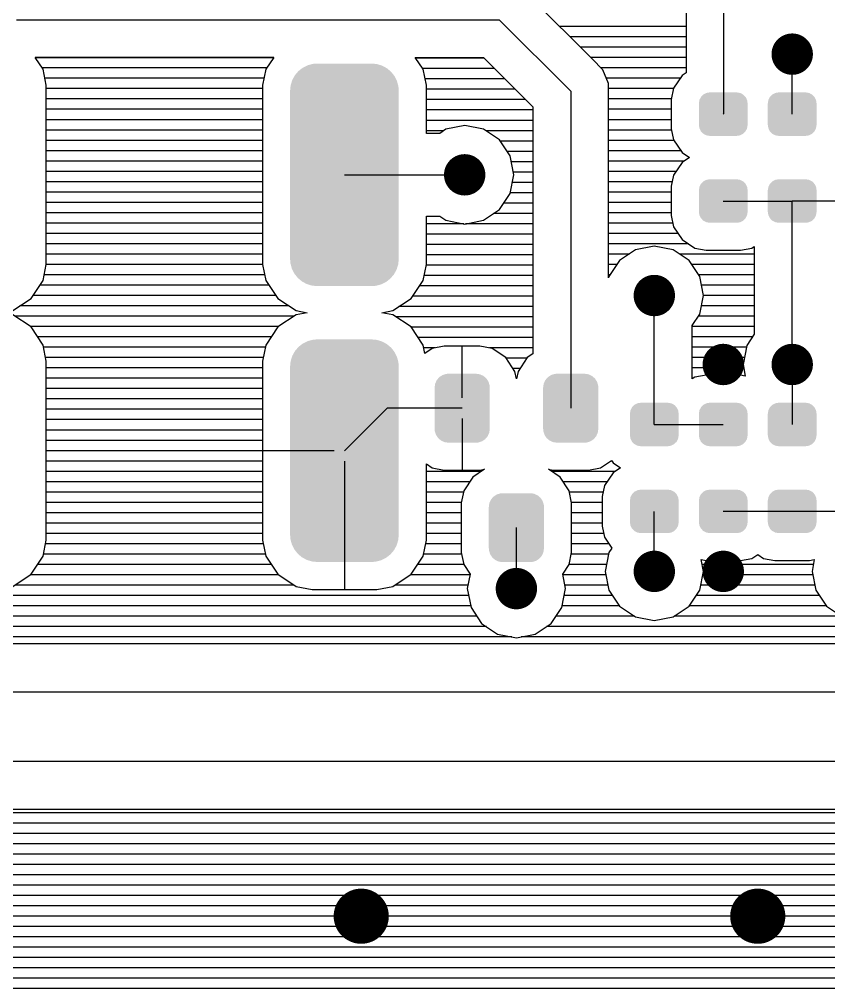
# Model space of a CAD drawing. Extents: x 295 to 953, y 10 to 290.
# Drawn here: x 677.59 to 716.34, y 84.57 to 130.98 of the extents above; entities that cross this region are included whole.
import ezdxf

# ---------------------------------------------------------------- set-up
doc = ezdxf.new("R2010")
doc.units = 0
doc.header["$LTSCALE"] = 5
doc.header["$MEASUREMENT"] = 0
doc.layers.get('0').update_dxf_attribs({"linetype": 'CONTINUOUS', "lineweight": 25})
doc.layers.add('DV-DPO-A6_BOT', color=7, linetype='CONTINUOUS')

msp = doc.modelspace()

# ---------------------------------------------------------------- linework, layer by layer
for points, const_width in [([(715.094, 129.313, -1), (714.103, 129.313, -1)], 0.991), ([(699.409, 123.535, -1), (698.419, 123.535, -1)], 0.991), ([(708.49, 117.756, -1), (707.499, 117.756, -1)], 0.991), ([(711.792, 114.454, -1), (710.801, 114.454, -1)], 0.991), ([(715.094, 114.454, -1), (714.103, 114.454, -1)], 0.991), ([(708.49, 104.548, -1), (707.499, 104.548, -1)], 0.991), ([(711.792, 104.548, -1), (710.801, 104.548, -1)], 0.991), ([(701.886, 103.723, -1), (700.895, 103.723, -1)], 0.991), ([(694.621, 88.038, -1), (693.3, 88.038, -1)], 1.321), ([(713.608, 88.038, -1), (712.287, 88.038, -1)], 1.321)]:
    msp.add_lwpolyline(points, format="xyb", close=True, dxfattribs=dict(const_width=const_width))
for points in [[(695.35, 128.502), (695.193, 128.635), (690.954, 128.502), (691.124, 128.635)], [(695.193, 128.635), (695.142, 128.664), (691.124, 128.635), (691.16, 128.664)], [(695.142, 128.664), (694.964, 128.761), (691.16, 128.664), (691.356, 128.761)], [(694.964, 128.761), (694.902, 128.78), (691.356, 128.761), (691.394, 128.78)], [(694.902, 128.78), (694.713, 128.839), (691.394, 128.78), (691.613, 128.839)], [(694.713, 128.839), (694.62, 128.848), (691.613, 128.839), (691.647, 128.848)], [(694.62, 128.848), (694.453, 128.864), (691.647, 128.848), (691.857, 128.864)], [(695.648, 128.074), (695.555, 128.26), (690.657, 128.074), (690.76, 128.26)], [(695.555, 128.26), (695.521, 128.303), (690.76, 128.26), (690.784, 128.303)], [(695.521, 128.303), (695.393, 128.466), (690.784, 128.303), (690.923, 128.466)], [(695.393, 128.466), (695.35, 128.502), (690.923, 128.466), (690.954, 128.502)], [(695.757, 127.563), (695.74, 127.773), (690.553, 127.563), (690.574, 127.773)], [(695.74, 127.773), (695.726, 127.824), (690.574, 127.773), (690.58, 127.824)], [(695.726, 127.824), (695.672, 128.026), (690.58, 127.824), (690.643, 128.026)], [(695.672, 128.026), (695.648, 128.074), (690.643, 128.026), (690.657, 128.074)], [(695.754, 127.471), (695.757, 127.563), (690.556, 127.471), (690.553, 127.563)], [(695.754, 119.599), (695.754, 127.471), (690.556, 119.599), (690.556, 127.471)], [(712.433, 127.125), (712.37, 127.257), (710.157, 127.125), (710.226, 127.257)], [(712.37, 127.257), (712.356, 127.272), (710.226, 127.257), (710.233, 127.272)], [(712.356, 127.272), (712.255, 127.376), (710.233, 127.272), (710.341, 127.376)], [(712.255, 127.376), (712.236, 127.387), (710.341, 127.376), (710.351, 127.387)], [(712.236, 127.387), (712.11, 127.453), (710.351, 127.387), (710.489, 127.453)], [(712.11, 127.453), (712.078, 127.459), (710.489, 127.453), (710.5, 127.459)], [(712.078, 127.459), (711.947, 127.481), (710.5, 127.459), (710.646, 127.481)], [(715.735, 127.125), (715.672, 127.257), (713.459, 127.125), (713.528, 127.257)], [(715.672, 127.257), (715.658, 127.272), (713.528, 127.257), (713.535, 127.272)], [(715.658, 127.272), (715.557, 127.376), (713.535, 127.272), (713.643, 127.376)], [(715.557, 127.376), (715.538, 127.387), (713.643, 127.376), (713.653, 127.387)], [(715.538, 127.387), (715.412, 127.453), (713.653, 127.387), (713.791, 127.453)], [(715.412, 127.453), (715.38, 127.459), (713.791, 127.453), (713.802, 127.459)], [(715.38, 127.459), (715.249, 127.481), (713.802, 127.459), (713.948, 127.481)], [(712.465, 125.919), (712.465, 126.962), (710.127, 125.919), (710.127, 126.962)], [(712.462, 126.962), (712.441, 127.109), (710.131, 126.962), (710.154, 127.109)], [(712.441, 127.109), (712.433, 127.125), (710.154, 127.109), (710.157, 127.125)], [(715.767, 125.919), (715.767, 126.962), (713.429, 125.919), (713.429, 126.962)], [(715.764, 126.962), (715.743, 127.109), (713.433, 126.962), (713.456, 127.109)], [(715.743, 127.109), (715.735, 127.125), (713.456, 127.109), (713.459, 127.125)], [(712.438, 125.773), (712.462, 125.919), (710.152, 125.773), (710.131, 125.919)], [(712.436, 125.756), (712.438, 125.773), (710.16, 125.756), (710.152, 125.773)], [(715.74, 125.773), (715.764, 125.919), (713.454, 125.773), (713.433, 125.919)], [(715.738, 125.756), (715.74, 125.773), (713.462, 125.756), (713.454, 125.773)], [(712.367, 125.624), (712.436, 125.756), (710.223, 125.624), (710.16, 125.756)], [(712.36, 125.61), (712.367, 125.624), (710.236, 125.61), (710.223, 125.624)], [(712.252, 125.505), (712.36, 125.61), (710.337, 125.505), (710.236, 125.61)], [(712.241, 125.495), (712.252, 125.505), (710.357, 125.495), (710.337, 125.505)], [(712.104, 125.428), (712.241, 125.495), (710.483, 125.428), (710.357, 125.495)], [(712.093, 125.422), (712.104, 125.428), (710.515, 125.422), (710.483, 125.428)], [(711.947, 125.4), (712.093, 125.422), (710.646, 125.4), (710.515, 125.422)], [(715.669, 125.624), (715.738, 125.756), (713.525, 125.624), (713.462, 125.756)], [(715.662, 125.61), (715.669, 125.624), (713.538, 125.61), (713.525, 125.624)], [(715.554, 125.505), (715.662, 125.61), (713.639, 125.505), (713.538, 125.61)], [(715.543, 125.495), (715.554, 125.505), (713.659, 125.495), (713.639, 125.505)], [(715.406, 125.428), (715.543, 125.495), (713.785, 125.428), (713.659, 125.495)], [(715.395, 125.422), (715.406, 125.428), (713.817, 125.422), (713.785, 125.428)], [(715.249, 125.4), (715.395, 125.422), (713.948, 125.4), (713.817, 125.422)], [(712.433, 122.965), (712.37, 123.097), (710.157, 122.965), (710.226, 123.097)], [(712.37, 123.097), (712.356, 123.111), (710.226, 123.097), (710.233, 123.111)], [(712.356, 123.111), (712.255, 123.216), (710.233, 123.111), (710.341, 123.216)], [(712.255, 123.216), (712.236, 123.226), (710.341, 123.216), (710.351, 123.226)], [(712.236, 123.226), (712.11, 123.293), (710.351, 123.226), (710.489, 123.293)], [(712.11, 123.293), (712.078, 123.298), (710.489, 123.293), (710.5, 123.298)], [(712.078, 123.298), (711.947, 123.32), (710.5, 123.298), (710.646, 123.32)], [(715.735, 122.965), (715.672, 123.097), (713.459, 122.965), (713.528, 123.097)], [(715.672, 123.097), (715.658, 123.111), (713.528, 123.097), (713.535, 123.111)], [(715.658, 123.111), (715.557, 123.216), (713.535, 123.111), (713.643, 123.216)], [(715.557, 123.216), (715.538, 123.226), (713.643, 123.216), (713.653, 123.226)], [(715.538, 123.226), (715.412, 123.293), (713.653, 123.226), (713.791, 123.293)], [(715.412, 123.293), (715.38, 123.298), (713.791, 123.293), (713.802, 123.298)], [(715.38, 123.298), (715.249, 123.32), (713.802, 123.298), (713.948, 123.32)], [(712.465, 121.758), (712.465, 122.802), (710.127, 121.758), (710.127, 122.802)], [(712.462, 122.802), (712.441, 122.948), (710.131, 122.802), (710.154, 122.948)], [(712.441, 122.948), (712.433, 122.965), (710.154, 122.948), (710.157, 122.965)], [(715.767, 121.758), (715.767, 122.802), (713.429, 121.758), (713.429, 122.802)], [(715.764, 122.802), (715.743, 122.948), (713.433, 122.802), (713.456, 122.948)], [(715.743, 122.948), (715.735, 122.965), (713.456, 122.948), (713.459, 122.965)], [(712.438, 121.612), (712.462, 121.758), (710.152, 121.612), (710.131, 121.758)], [(712.436, 121.595), (712.438, 121.612), (710.16, 121.595), (710.152, 121.612)], [(712.367, 121.463), (712.436, 121.595), (710.223, 121.463), (710.16, 121.595)], [(715.74, 121.612), (715.764, 121.758), (713.454, 121.612), (713.433, 121.758)], [(715.738, 121.595), (715.74, 121.612), (713.462, 121.595), (713.454, 121.612)], [(715.669, 121.463), (715.738, 121.595), (713.525, 121.463), (713.462, 121.595)], [(712.36, 121.449), (712.367, 121.463), (710.236, 121.449), (710.223, 121.463)], [(712.252, 121.344), (712.36, 121.449), (710.337, 121.344), (710.236, 121.449)], [(712.241, 121.334), (712.252, 121.344), (710.357, 121.334), (710.337, 121.344)], [(712.104, 121.267), (712.241, 121.334), (710.483, 121.267), (710.357, 121.334)], [(712.093, 121.262), (712.104, 121.267), (710.515, 121.262), (710.483, 121.267)], [(711.947, 121.24), (712.093, 121.262), (710.646, 121.24), (710.515, 121.262)], [(715.662, 121.449), (715.669, 121.463), (713.538, 121.449), (713.525, 121.463)], [(715.554, 121.344), (715.662, 121.449), (713.639, 121.344), (713.538, 121.449)], [(715.543, 121.334), (715.554, 121.344), (713.659, 121.334), (713.639, 121.344)], [(715.406, 121.267), (715.543, 121.334), (713.785, 121.267), (713.659, 121.334)], [(715.395, 121.262), (715.406, 121.267), (713.817, 121.262), (713.785, 121.267)], [(715.249, 121.24), (715.395, 121.262), (713.948, 121.24), (713.817, 121.262)], [(695.757, 119.506), (695.754, 119.599), (690.553, 119.506), (690.556, 119.599)], [(695.736, 119.296), (695.757, 119.506), (690.57, 119.296), (690.553, 119.506)], [(695.731, 119.246), (695.736, 119.296), (690.584, 119.246), (690.57, 119.296)], [(695.668, 119.044), (695.731, 119.246), (690.638, 119.044), (690.584, 119.246)], [(695.653, 118.996), (695.668, 119.044), (690.662, 118.996), (690.638, 119.044)], [(695.55, 118.809), (695.653, 118.996), (690.756, 118.809), (690.662, 118.996)], [(695.526, 118.767), (695.55, 118.809), (690.789, 118.767), (690.756, 118.809)], [(695.387, 118.604), (695.526, 118.767), (690.917, 118.604), (690.789, 118.767)], [(695.357, 118.567), (695.387, 118.604), (690.96, 118.567), (690.917, 118.604)], [(695.186, 118.434), (695.357, 118.567), (691.117, 118.434), (690.96, 118.567)], [(695.15, 118.406), (695.186, 118.434), (691.169, 118.406), (691.117, 118.434)], [(694.954, 118.308), (695.15, 118.406), (691.347, 118.308), (691.169, 118.406)], [(694.916, 118.289), (694.954, 118.308), (691.408, 118.289), (691.347, 118.308)], [(694.697, 118.231), (694.916, 118.289), (691.597, 118.231), (691.408, 118.289)], [(694.663, 118.222), (694.697, 118.231), (691.69, 118.222), (691.597, 118.231)], [(694.453, 118.205), (694.663, 118.222), (691.857, 118.205), (691.69, 118.222)], [(695.142, 115.456), (694.964, 115.553), (691.16, 115.456), (691.356, 115.553)], [(694.964, 115.553), (694.902, 115.572), (691.356, 115.553), (691.394, 115.572)], [(694.902, 115.572), (694.713, 115.631), (691.394, 115.572), (691.613, 115.631)], [(694.713, 115.631), (694.62, 115.64), (691.613, 115.631), (691.647, 115.64)], [(694.62, 115.64), (694.453, 115.656), (691.647, 115.64), (691.857, 115.656)], [(695.555, 115.052), (695.521, 115.095), (690.76, 115.052), (690.784, 115.095)], [(695.521, 115.095), (695.393, 115.258), (690.784, 115.095), (690.923, 115.258)], [(695.393, 115.258), (695.35, 115.294), (690.923, 115.258), (690.954, 115.294)], [(695.35, 115.294), (695.193, 115.427), (690.954, 115.294), (691.124, 115.427)], [(695.193, 115.427), (695.142, 115.456), (691.124, 115.427), (691.16, 115.456)], [(695.726, 114.616), (695.672, 114.818), (690.58, 114.616), (690.643, 114.818)], [(695.672, 114.818), (695.648, 114.866), (690.643, 114.818), (690.657, 114.866)], [(695.648, 114.866), (695.555, 115.052), (690.657, 114.866), (690.76, 115.052)], [(695.757, 114.355), (695.74, 114.565), (690.553, 114.355), (690.574, 114.565)], [(695.754, 114.263), (695.757, 114.355), (690.556, 114.263), (690.553, 114.355)], [(695.754, 106.391), (695.754, 114.263), (690.556, 106.391), (690.556, 114.263)], [(695.74, 114.565), (695.726, 114.616), (690.574, 114.565), (690.58, 114.616)], [(700.053, 113.632), (700.005, 113.706), (697.544, 113.632), (697.577, 113.706)], [(700.005, 113.706), (699.951, 113.788), (697.577, 113.706), (697.647, 113.788)], [(699.951, 113.788), (699.882, 113.847), (697.647, 113.788), (697.698, 113.847)], [(699.882, 113.847), (699.81, 113.909), (697.698, 113.847), (697.792, 113.909)], [(699.81, 113.909), (699.72, 113.949), (697.792, 113.909), (697.854, 113.949)], [(699.72, 113.949), (699.64, 113.986), (697.854, 113.949), (697.972, 113.986)], [(699.64, 113.986), (699.511, 114.004), (697.972, 113.986), (698.032, 114.004)], [(699.511, 114.004), (699.455, 114.012), (698.032, 114.004), (698.135, 114.012)], [(705.251, 113.632), (705.202, 113.706), (702.741, 113.632), (702.775, 113.706)], [(705.202, 113.706), (705.149, 113.788), (702.775, 113.706), (702.845, 113.788)], [(705.149, 113.788), (705.079, 113.847), (702.845, 113.788), (702.896, 113.847)], [(705.079, 113.847), (705.007, 113.909), (702.896, 113.847), (702.99, 113.909)], [(705.007, 113.909), (704.917, 113.949), (702.99, 113.909), (703.052, 113.949)], [(704.917, 113.949), (704.837, 113.986), (703.052, 113.949), (703.17, 113.986)], [(704.837, 113.986), (704.709, 114.004), (703.17, 113.986), (703.23, 114.004)], [(704.709, 114.004), (704.653, 114.012), (703.23, 114.004), (703.332, 114.012)], [(700.116, 113.351), (700.108, 113.454), (697.474, 113.351), (697.489, 113.454)], [(700.116, 111.37), (700.116, 113.351), (697.474, 111.37), (697.474, 113.351)], [(700.108, 113.454), (700.083, 113.536), (697.489, 113.454), (697.5, 113.536)], [(700.083, 113.536), (700.053, 113.632), (697.5, 113.536), (697.544, 113.632)], [(705.313, 113.351), (705.305, 113.454), (702.672, 113.351), (702.686, 113.454)], [(705.313, 111.37), (705.313, 113.351), (702.672, 111.37), (702.672, 113.351)], [(705.305, 113.454), (705.28, 113.536), (702.686, 113.454), (702.698, 113.536)], [(705.28, 113.536), (705.251, 113.632), (702.698, 113.536), (702.741, 113.632)], [(709.131, 112.266), (709.068, 112.398), (706.855, 112.266), (706.924, 112.398)], [(709.068, 112.398), (709.054, 112.413), (706.924, 112.398), (706.931, 112.413)], [(709.054, 112.413), (708.953, 112.517), (706.931, 112.413), (707.039, 112.517)], [(708.953, 112.517), (708.934, 112.528), (707.039, 112.517), (707.049, 112.528)], [(708.934, 112.528), (708.808, 112.594), (707.049, 112.528), (707.187, 112.594)], [(708.808, 112.594), (708.776, 112.6), (707.187, 112.594), (707.198, 112.6)], [(708.776, 112.6), (708.645, 112.622), (707.198, 112.6), (707.344, 112.622)], [(712.433, 112.266), (712.37, 112.398), (710.157, 112.266), (710.226, 112.398)], [(712.37, 112.398), (712.356, 112.413), (710.226, 112.398), (710.233, 112.413)], [(712.356, 112.413), (712.255, 112.517), (710.233, 112.413), (710.341, 112.517)], [(712.255, 112.517), (712.236, 112.528), (710.341, 112.517), (710.351, 112.528)], [(712.236, 112.528), (712.11, 112.594), (710.351, 112.528), (710.489, 112.594)], [(712.11, 112.594), (712.078, 112.6), (710.489, 112.594), (710.5, 112.6)], [(712.078, 112.6), (711.947, 112.622), (710.5, 112.6), (710.646, 112.622)], [(715.735, 112.266), (715.672, 112.398), (713.459, 112.266), (713.528, 112.398)], [(715.672, 112.398), (715.658, 112.413), (713.528, 112.398), (713.535, 112.413)], [(715.658, 112.413), (715.557, 112.517), (713.535, 112.413), (713.643, 112.517)], [(715.557, 112.517), (715.538, 112.528), (713.643, 112.517), (713.653, 112.528)], [(715.538, 112.528), (715.412, 112.594), (713.653, 112.528), (713.791, 112.594)], [(715.412, 112.594), (715.38, 112.6), (713.791, 112.594), (713.802, 112.6)], [(715.38, 112.6), (715.249, 112.622), (713.802, 112.6), (713.948, 112.622)], [(709.163, 111.06), (709.163, 112.103), (706.825, 111.06), (706.825, 112.103)], [(709.16, 112.103), (709.139, 112.25), (706.829, 112.103), (706.852, 112.25)], [(709.139, 112.25), (709.131, 112.266), (706.852, 112.25), (706.855, 112.266)], [(712.465, 111.06), (712.465, 112.103), (710.127, 111.06), (710.127, 112.103)], [(712.462, 112.103), (712.441, 112.25), (710.131, 112.103), (710.154, 112.25)], [(712.441, 112.25), (712.433, 112.266), (710.154, 112.25), (710.157, 112.266)], [(715.767, 111.06), (715.767, 112.103), (713.429, 111.06), (713.429, 112.103)], [(715.764, 112.103), (715.743, 112.25), (713.433, 112.103), (713.456, 112.25)], [(715.743, 112.25), (715.735, 112.266), (713.456, 112.25), (713.459, 112.266)], [(700.101, 111.268), (700.116, 111.37), (697.482, 111.268), (697.474, 111.37)], [(700.089, 111.186), (700.101, 111.268), (697.507, 111.186), (697.482, 111.268)], [(700.046, 111.09), (700.089, 111.186), (697.537, 111.09), (697.507, 111.186)], [(700.013, 111.016), (700.046, 111.09), (697.585, 111.016), (697.537, 111.09)], [(699.943, 110.934), (700.013, 111.016), (697.639, 110.934), (697.585, 111.016)], [(699.892, 110.874), (699.943, 110.934), (697.708, 110.874), (697.639, 110.934)], [(705.299, 111.268), (705.313, 111.37), (702.679, 111.268), (702.672, 111.37)], [(705.287, 111.186), (705.299, 111.268), (702.705, 111.186), (702.679, 111.268)], [(705.243, 111.09), (705.287, 111.186), (702.734, 111.09), (702.705, 111.186)], [(705.21, 111.016), (705.243, 111.09), (702.782, 111.016), (702.734, 111.09)], [(705.14, 110.934), (705.21, 111.016), (702.836, 110.934), (702.782, 111.016)], [(705.089, 110.874), (705.14, 110.934), (702.906, 110.874), (702.836, 110.934)], [(709.136, 110.914), (709.16, 111.06), (706.85, 110.914), (706.829, 111.06)], [(709.134, 110.897), (709.136, 110.914), (706.858, 110.897), (706.85, 110.914)], [(712.438, 110.914), (712.462, 111.06), (710.152, 110.914), (710.131, 111.06)], [(712.436, 110.897), (712.438, 110.914), (710.16, 110.897), (710.152, 110.914)], [(715.74, 110.914), (715.764, 111.06), (713.454, 110.914), (713.433, 111.06)], [(715.738, 110.897), (715.74, 110.914), (713.462, 110.897), (713.454, 110.914)], [(699.798, 110.813), (699.892, 110.874), (697.78, 110.813), (697.708, 110.874)], [(699.736, 110.772), (699.798, 110.813), (697.87, 110.772), (697.78, 110.813)], [(699.617, 110.736), (699.736, 110.772), (697.95, 110.736), (697.87, 110.772)], [(699.558, 110.718), (699.617, 110.736), (698.079, 110.718), (697.95, 110.736)], [(699.455, 110.71), (699.558, 110.718), (698.135, 110.71), (698.079, 110.718)], [(704.995, 110.813), (705.089, 110.874), (702.978, 110.813), (702.906, 110.874)], [(704.933, 110.772), (704.995, 110.813), (703.067, 110.772), (702.978, 110.813)], [(704.815, 110.736), (704.933, 110.772), (703.147, 110.736), (703.067, 110.772)], [(704.755, 110.718), (704.815, 110.736), (703.276, 110.718), (703.147, 110.736)], [(704.653, 110.71), (704.755, 110.718), (703.332, 110.71), (703.276, 110.718)], [(709.065, 110.765), (709.134, 110.897), (706.921, 110.765), (706.858, 110.897)], [(709.058, 110.751), (709.065, 110.765), (706.934, 110.751), (706.921, 110.765)], [(708.95, 110.646), (709.058, 110.751), (707.035, 110.646), (706.934, 110.751)], [(708.939, 110.636), (708.95, 110.646), (707.055, 110.636), (707.035, 110.646)], [(708.802, 110.569), (708.939, 110.636), (707.181, 110.569), (707.055, 110.636)], [(708.791, 110.563), (708.802, 110.569), (707.213, 110.563), (707.181, 110.569)], [(708.645, 110.541), (708.791, 110.563), (707.344, 110.541), (707.213, 110.563)], [(712.367, 110.765), (712.436, 110.897), (710.223, 110.765), (710.16, 110.897)], [(712.36, 110.751), (712.367, 110.765), (710.236, 110.751), (710.223, 110.765)], [(712.252, 110.646), (712.36, 110.751), (710.337, 110.646), (710.236, 110.751)], [(712.241, 110.636), (712.252, 110.646), (710.357, 110.636), (710.337, 110.646)], [(712.104, 110.569), (712.241, 110.636), (710.483, 110.569), (710.357, 110.636)], [(712.093, 110.563), (712.104, 110.569), (710.515, 110.563), (710.483, 110.569)], [(711.947, 110.541), (712.093, 110.563), (710.646, 110.541), (710.515, 110.563)], [(715.669, 110.765), (715.738, 110.897), (713.525, 110.765), (713.462, 110.897)], [(715.662, 110.751), (715.669, 110.765), (713.538, 110.751), (713.525, 110.765)], [(715.554, 110.646), (715.662, 110.751), (713.639, 110.646), (713.538, 110.751)], [(715.543, 110.636), (715.554, 110.646), (713.659, 110.636), (713.639, 110.646)], [(715.406, 110.569), (715.543, 110.636), (713.785, 110.569), (713.659, 110.636)], [(715.395, 110.563), (715.406, 110.569), (713.817, 110.563), (713.785, 110.569)], [(715.249, 110.541), (715.395, 110.563), (713.948, 110.541), (713.817, 110.563)], [(702.547, 108.069), (702.477, 108.128), (700.243, 108.069), (700.294, 108.128)], [(702.477, 108.128), (702.405, 108.19), (700.294, 108.128), (700.388, 108.19)], [(702.405, 108.19), (702.315, 108.23), (700.388, 108.19), (700.45, 108.23)], [(702.315, 108.23), (702.235, 108.267), (700.45, 108.23), (700.568, 108.267)], [(702.235, 108.267), (702.107, 108.285), (700.568, 108.267), (700.628, 108.285)], [(702.107, 108.285), (702.051, 108.293), (700.628, 108.285), (700.73, 108.293)], [(709.131, 108.106), (709.068, 108.238), (706.855, 108.106), (706.924, 108.238)], [(709.068, 108.238), (709.054, 108.252), (706.924, 108.238), (706.931, 108.252)], [(709.054, 108.252), (708.953, 108.357), (706.931, 108.252), (707.039, 108.357)], [(708.953, 108.357), (708.934, 108.367), (707.039, 108.357), (707.049, 108.367)], [(708.934, 108.367), (708.808, 108.434), (707.049, 108.367), (707.187, 108.434)], [(708.808, 108.434), (708.776, 108.439), (707.187, 108.434), (707.198, 108.439)], [(708.776, 108.439), (708.645, 108.461), (707.198, 108.439), (707.344, 108.461)], [(712.433, 108.106), (712.37, 108.238), (710.157, 108.106), (710.226, 108.238)], [(712.37, 108.238), (712.356, 108.252), (710.226, 108.238), (710.233, 108.252)], [(712.356, 108.252), (712.255, 108.357), (710.233, 108.252), (710.341, 108.357)], [(712.255, 108.357), (712.236, 108.367), (710.341, 108.357), (710.351, 108.367)], [(712.236, 108.367), (712.11, 108.434), (710.351, 108.367), (710.489, 108.434)], [(712.11, 108.434), (712.078, 108.439), (710.489, 108.434), (710.5, 108.439)], [(712.078, 108.439), (711.947, 108.461), (710.5, 108.439), (710.646, 108.461)], [(715.735, 108.106), (715.672, 108.238), (713.459, 108.106), (713.528, 108.238)], [(715.672, 108.238), (715.658, 108.252), (713.528, 108.238), (713.535, 108.252)], [(715.658, 108.252), (715.557, 108.357), (713.535, 108.252), (713.643, 108.357)], [(715.557, 108.357), (715.538, 108.367), (713.643, 108.357), (713.653, 108.367)], [(715.538, 108.367), (715.412, 108.434), (713.653, 108.367), (713.791, 108.434)], [(715.412, 108.434), (715.38, 108.439), (713.791, 108.434), (713.802, 108.439)], [(715.38, 108.439), (715.249, 108.461), (713.802, 108.439), (713.948, 108.461)], [(702.711, 107.632), (702.703, 107.735), (700.07, 107.632), (700.084, 107.735)], [(702.703, 107.735), (702.678, 107.817), (700.084, 107.735), (700.096, 107.817)], [(702.678, 107.817), (702.649, 107.913), (700.096, 107.817), (700.139, 107.913)], [(702.649, 107.913), (702.6, 107.987), (700.139, 107.913), (700.173, 107.987)], [(702.6, 107.987), (702.547, 108.069), (700.173, 107.987), (700.243, 108.069)], [(709.163, 106.899), (709.163, 107.943), (706.825, 106.899), (706.825, 107.943)], [(709.16, 107.943), (709.139, 108.089), (706.829, 107.943), (706.852, 108.089)], [(709.139, 108.089), (709.131, 108.106), (706.852, 108.089), (706.855, 108.106)], [(712.465, 106.899), (712.465, 107.943), (710.127, 106.899), (710.127, 107.943)], [(712.462, 107.943), (712.441, 108.089), (710.131, 107.943), (710.154, 108.089)], [(712.441, 108.089), (712.433, 108.106), (710.154, 108.089), (710.157, 108.106)], [(715.767, 106.899), (715.767, 107.943), (713.429, 106.899), (713.429, 107.943)], [(715.764, 107.943), (715.743, 108.089), (713.433, 107.943), (713.456, 108.089)], [(715.743, 108.089), (715.735, 108.106), (713.456, 108.089), (713.459, 108.106)], [(702.711, 105.651), (702.711, 107.632), (700.07, 105.651), (700.07, 107.632)], [(709.136, 106.753), (709.16, 106.899), (706.85, 106.753), (706.829, 106.899)], [(709.134, 106.736), (709.136, 106.753), (706.858, 106.736), (706.85, 106.753)], [(709.065, 106.604), (709.134, 106.736), (706.921, 106.604), (706.858, 106.736)], [(712.438, 106.753), (712.462, 106.899), (710.152, 106.753), (710.131, 106.899)], [(712.436, 106.736), (712.438, 106.753), (710.16, 106.736), (710.152, 106.753)], [(712.367, 106.604), (712.436, 106.736), (710.223, 106.604), (710.16, 106.736)], [(715.74, 106.753), (715.764, 106.899), (713.454, 106.753), (713.433, 106.899)], [(715.738, 106.736), (715.74, 106.753), (713.462, 106.736), (713.454, 106.753)], [(715.669, 106.604), (715.738, 106.736), (713.525, 106.604), (713.462, 106.736)], [(695.757, 106.298), (695.754, 106.391), (690.553, 106.298), (690.556, 106.391)], [(695.736, 106.088), (695.757, 106.298), (690.57, 106.088), (690.553, 106.298)], [(709.058, 106.59), (709.065, 106.604), (706.934, 106.59), (706.921, 106.604)], [(708.95, 106.485), (709.058, 106.59), (707.035, 106.485), (706.934, 106.59)], [(708.939, 106.475), (708.95, 106.485), (707.055, 106.475), (707.035, 106.485)], [(708.802, 106.408), (708.939, 106.475), (707.181, 106.408), (707.055, 106.475)], [(708.791, 106.403), (708.802, 106.408), (707.213, 106.403), (707.181, 106.408)], [(708.645, 106.381), (708.791, 106.403), (707.344, 106.381), (707.213, 106.403)], [(712.36, 106.59), (712.367, 106.604), (710.236, 106.59), (710.223, 106.604)], [(712.252, 106.485), (712.36, 106.59), (710.337, 106.485), (710.236, 106.59)], [(712.241, 106.475), (712.252, 106.485), (710.357, 106.475), (710.337, 106.485)], [(712.104, 106.408), (712.241, 106.475), (710.483, 106.408), (710.357, 106.475)], [(712.093, 106.403), (712.104, 106.408), (710.515, 106.403), (710.483, 106.408)], [(711.947, 106.381), (712.093, 106.403), (710.646, 106.381), (710.515, 106.403)], [(715.662, 106.59), (715.669, 106.604), (713.538, 106.59), (713.525, 106.604)], [(715.554, 106.485), (715.662, 106.59), (713.639, 106.485), (713.538, 106.59)], [(715.543, 106.475), (715.554, 106.485), (713.659, 106.475), (713.639, 106.485)], [(715.406, 106.408), (715.543, 106.475), (713.785, 106.408), (713.659, 106.475)], [(715.395, 106.403), (715.406, 106.408), (713.817, 106.403), (713.785, 106.408)], [(715.249, 106.381), (715.395, 106.403), (713.948, 106.381), (713.817, 106.403)], [(695.731, 106.038), (695.736, 106.088), (690.584, 106.038), (690.57, 106.088)], [(695.668, 105.836), (695.731, 106.038), (690.638, 105.836), (690.584, 106.038)], [(695.653, 105.788), (695.668, 105.836), (690.662, 105.788), (690.638, 105.836)], [(695.55, 105.601), (695.653, 105.788), (690.756, 105.601), (690.662, 105.788)], [(695.526, 105.559), (695.55, 105.601), (690.789, 105.559), (690.756, 105.601)], [(695.387, 105.396), (695.526, 105.559), (690.917, 105.396), (690.789, 105.559)], [(695.357, 105.359), (695.387, 105.396), (690.96, 105.359), (690.917, 105.396)], [(695.186, 105.226), (695.357, 105.359), (691.117, 105.226), (690.96, 105.359)], [(702.697, 105.549), (702.711, 105.651), (700.077, 105.549), (700.07, 105.651)], [(702.685, 105.467), (702.697, 105.549), (700.103, 105.467), (700.077, 105.549)], [(702.641, 105.371), (702.685, 105.467), (700.132, 105.371), (700.103, 105.467)], [(702.608, 105.297), (702.641, 105.371), (700.18, 105.297), (700.132, 105.371)], [(695.15, 105.198), (695.186, 105.226), (691.169, 105.198), (691.117, 105.226)], [(694.954, 105.1), (695.15, 105.198), (691.347, 105.1), (691.169, 105.198)], [(694.916, 105.081), (694.954, 105.1), (691.408, 105.081), (691.347, 105.1)], [(694.697, 105.023), (694.916, 105.081), (691.597, 105.023), (691.408, 105.081)], [(694.663, 105.014), (694.697, 105.023), (691.69, 105.014), (691.597, 105.023)], [(694.453, 104.997), (694.663, 105.014), (691.857, 104.997), (691.69, 105.014)], [(702.538, 105.215), (702.608, 105.297), (700.234, 105.215), (700.18, 105.297)], [(702.487, 105.155), (702.538, 105.215), (700.304, 105.155), (700.234, 105.215)], [(702.393, 105.094), (702.487, 105.155), (700.376, 105.094), (700.304, 105.155)], [(702.331, 105.053), (702.393, 105.094), (700.465, 105.053), (700.376, 105.094)], [(702.213, 105.017), (702.331, 105.053), (700.545, 105.017), (700.465, 105.053)], [(702.153, 104.999), (702.213, 105.017), (700.674, 104.999), (700.545, 105.017)], [(702.051, 104.991), (702.153, 104.999), (700.73, 104.991), (700.674, 104.999)]]:
    msp.add_solid(points)
at = {"layer": 'DV-DPO-A6_BOT'}
for p, q in [((711.329, 126.474), (711.329, 135.917)), ((709.513, 132.516), (709.513, 128.422)), ((705.023, 129.082), (702.11, 131.995)), ((677.451, 130.964), (700.565, 130.964)), ((700.565, 130.964), (703.992, 127.543)), ((709.513, 130.634), (703.464, 130.634)), ((709.513, 130.139), (703.959, 130.139)), ((709.513, 129.644), (704.455, 129.644)), ((689.767, 129.148), (678.349, 129.148)), ((678.725, 128.587), (678.349, 129.148)), ((678.349, 129.148), (689.767, 129.148)), ((689.767, 129.148), (689.391, 128.587)), ((696.55, 129.148), (699.819, 129.148)), ((696.926, 128.587), (696.55, 129.148)), ((699.852, 129.115), (696.576, 129.115)), ((699.819, 129.148), (702.176, 126.791)), ((709.513, 129.148), (704.95, 129.148)), ((705.531, 128.567), (705.023, 129.082)), ((714.598, 126.441), (714.598, 129.313)), ((689.43, 128.653), (678.686, 128.653)), ((678.877, 127.827), (678.725, 128.587)), ((689.391, 128.587), (689.239, 127.827)), ((700.347, 128.62), (696.906, 128.62)), ((697.078, 127.827), (696.926, 128.587)), ((709.513, 128.653), (705.445, 128.653)), ((705.808, 127.9), (705.531, 128.567)), ((689.305, 128.158), (678.811, 128.158)), ((700.842, 128.125), (697.018, 128.125)), ((709.236, 128.158), (705.703, 128.158)), ((709.322, 128.29), (708.919, 127.682)), ((709.513, 128.422), (709.322, 128.29)), ((678.877, 119.249), (678.877, 127.827)), ((689.239, 127.662), (678.877, 127.662)), ((689.239, 127.827), (689.239, 119.249)), ((697.078, 125.516), (697.078, 127.827)), ((701.337, 127.629), (697.078, 127.629)), ((705.808, 127.18), (705.808, 127.9)), ((708.912, 127.662), (705.808, 127.662)), ((708.919, 127.682), (708.807, 127.141)), ((689.239, 127.167), (678.877, 127.167)), ((703.992, 127.543), (703.992, 112.361)), ((705.808, 118.608), (705.808, 127.18)), ((708.813, 127.167), (705.808, 127.167)), ((701.833, 127.134), (697.078, 127.134)), ((702.176, 126.791), (702.176, 114.963)), ((708.807, 127.141), (708.807, 125.741)), ((689.239, 126.672), (678.877, 126.672)), ((702.176, 126.639), (697.078, 126.639)), ((708.807, 126.672), (705.808, 126.672)), ((711.296, 126.441), (711.329, 126.474)), ((689.239, 126.176), (678.877, 126.176)), ((702.176, 126.143), (697.078, 126.143)), ((698.914, 125.892), (698.016, 125.714)), ((699.819, 125.714), (698.914, 125.892)), ((708.807, 126.176), (705.808, 126.176)), ((689.239, 125.681), (678.877, 125.681)), ((697.91, 125.648), (697.078, 125.648)), ((697.725, 125.516), (697.078, 125.516)), ((698.016, 125.714), (697.725, 125.516)), ((700.585, 125.206), (699.819, 125.714)), ((702.176, 125.648), (699.924, 125.648)), ((708.82, 125.681), (705.808, 125.681)), ((708.807, 125.741), (708.919, 125.206)), ((689.239, 125.186), (678.877, 125.186)), ((701.093, 124.44), (700.585, 125.206)), ((702.176, 125.153), (700.618, 125.153)), ((708.925, 125.186), (705.808, 125.186)), ((708.919, 125.206), (709.322, 124.598)), ((689.239, 124.691), (678.877, 124.691)), ((702.176, 124.657), (700.948, 124.657)), ((701.271, 123.535), (701.093, 124.44)), ((709.256, 124.691), (705.808, 124.691)), ((709.322, 124.598), (709.672, 124.36)), ((689.239, 124.195), (678.877, 124.195)), ((702.176, 124.162), (701.153, 124.162)), ((709.421, 124.195), (705.808, 124.195)), ((709.322, 124.129), (708.919, 123.522)), ((709.672, 124.36), (709.322, 124.129)), ((689.239, 123.7), (678.877, 123.7)), ((693.155, 123.535), (698.914, 123.535)), ((701.093, 122.637), (701.271, 123.535)), ((702.176, 123.667), (701.252, 123.667)), ((709.038, 123.7), (705.808, 123.7)), ((708.919, 123.522), (708.807, 122.987)), ((689.239, 123.205), (678.877, 123.205)), ((702.176, 123.172), (701.199, 123.172)), ((708.853, 123.205), (705.808, 123.205)), ((708.807, 122.987), (708.807, 121.58)), ((689.239, 122.709), (678.877, 122.709)), ((700.585, 121.871), (701.093, 122.637)), ((702.176, 122.676), (701.1, 122.676)), ((708.807, 122.709), (705.808, 122.709)), ((689.239, 122.214), (678.877, 122.214)), ((702.176, 122.181), (700.789, 122.181)), ((708.807, 122.214), (705.808, 122.214)), ((711.296, 122.28), (714.598, 122.28)), ((714.598, 114.454), (714.598, 122.28)), ((717.9, 122.28), (714.598, 122.28)), ((689.239, 121.719), (678.877, 121.719)), ((699.819, 121.362), (700.585, 121.871)), ((702.176, 121.686), (700.301, 121.686)), ((708.807, 121.719), (705.808, 121.719)), ((689.239, 121.223), (678.877, 121.223)), ((697.078, 119.249), (697.078, 121.554)), ((697.078, 121.554), (697.725, 121.554)), ((698.881, 121.19), (697.078, 121.19)), ((697.725, 121.554), (698.016, 121.362)), ((698.016, 121.362), (698.914, 121.177)), ((698.914, 121.177), (699.819, 121.362)), ((702.176, 121.19), (698.953, 121.19)), ((708.879, 121.223), (705.808, 121.223)), ((708.807, 121.58), (708.919, 121.045)), ((689.239, 120.728), (678.877, 120.728)), ((702.176, 120.695), (697.078, 120.695)), ((709.124, 120.728), (705.808, 120.728)), ((708.919, 121.045), (709.322, 120.438)), ((689.239, 120.233), (678.877, 120.233)), ((702.176, 120.2), (697.078, 120.2)), ((709.626, 120.233), (705.808, 120.233)), ((709.322, 120.438), (709.929, 120.028)), ((689.239, 119.738), (678.877, 119.738)), ((706.799, 119.738), (705.808, 119.738)), ((707.096, 119.936), (706.33, 119.427)), ((707.994, 120.114), (707.096, 119.936)), ((708.899, 119.936), (707.994, 120.114)), ((709.665, 119.427), (708.899, 119.936)), ((712.782, 119.738), (709.196, 119.738)), ((709.929, 120.028), (710.471, 119.922)), ((710.471, 119.922), (712.128, 119.922)), ((712.128, 119.922), (712.67, 120.028)), ((712.67, 120.028), (712.782, 120.107)), ((712.782, 120.107), (712.782, 115.901)), ((702.176, 119.704), (697.078, 119.704)), ((706.33, 119.427), (705.822, 118.661)), ((710.174, 118.661), (709.665, 119.427)), ((678.725, 118.483), (678.877, 119.249)), ((689.239, 119.242), (678.877, 119.242)), ((689.239, 119.249), (689.391, 118.483)), ((696.926, 118.483), (697.078, 119.249)), ((702.176, 119.209), (697.071, 119.209)), ((706.211, 119.242), (705.808, 119.242)), ((712.782, 119.242), (709.784, 119.242)), ((678.151, 117.618), (678.725, 118.483)), ((689.338, 118.747), (678.778, 118.747)), ((689.391, 118.483), (689.965, 117.618)), ((696.345, 117.618), (696.926, 118.483)), ((702.176, 118.714), (696.972, 118.714)), ((705.881, 118.747), (705.808, 118.747)), ((705.822, 118.661), (705.808, 118.608)), ((712.782, 118.747), (710.114, 118.747)), ((710.352, 117.756), (710.174, 118.661)), ((689.543, 118.252), (678.574, 118.252)), ((702.176, 118.219), (696.748, 118.219)), ((712.782, 118.252), (710.253, 118.252)), ((677.279, 117.036), (678.151, 117.618)), ((689.873, 117.756), (678.243, 117.756)), ((689.965, 117.618), (690.837, 117.036)), ((695.48, 117.036), (696.345, 117.618)), ((702.176, 117.723), (696.418, 117.723)), ((707.994, 111.582), (707.994, 117.756)), ((710.174, 116.858), (710.352, 117.756)), ((712.782, 117.756), (710.352, 117.756)), ((690.5, 117.261), (677.616, 117.261)), ((690.837, 117.036), (691.365, 116.931)), ((694.951, 116.931), (695.48, 117.036)), ((702.176, 117.228), (695.764, 117.228)), ((712.782, 117.261), (710.253, 117.261)), ((678.151, 116.251), (677.279, 116.825)), ((690.745, 116.766), (677.372, 116.766)), ((690.837, 116.825), (689.965, 116.251)), ((691.365, 116.931), (690.837, 116.825)), ((695.48, 116.825), (694.951, 116.931)), ((696.345, 116.251), (695.48, 116.825)), ((702.176, 116.733), (695.625, 116.733)), ((709.81, 116.317), (710.174, 116.858)), ((712.782, 116.766), (710.114, 116.766)), ((690.005, 116.27), (678.111, 116.27)), ((678.725, 115.379), (678.151, 116.251)), ((689.965, 116.251), (689.391, 115.379)), ((696.926, 115.379), (696.345, 116.251)), ((702.176, 116.237), (696.358, 116.237)), ((709.81, 113.761), (709.81, 116.317)), ((712.782, 116.27), (709.81, 116.27)), ((689.655, 115.775), (678.461, 115.775)), ((702.176, 115.742), (696.688, 115.742)), ((712.703, 115.775), (709.81, 115.775)), ((712.782, 115.901), (712.426, 115.359)), ((678.877, 114.619), (678.725, 115.379)), ((689.371, 115.28), (678.745, 115.28)), ((689.391, 115.379), (689.239, 114.619)), ((697.005, 114.983), (696.926, 115.379)), ((697.481, 115.247), (696.952, 115.247)), ((697.362, 115.22), (697.005, 114.983)), ((697.936, 115.333), (697.362, 115.22)), ((699.647, 115.333), (697.936, 115.333)), ((698.795, 112.856), (698.795, 115.333)), ((700.228, 115.22), (699.647, 115.333)), ((702.176, 115.247), (700.109, 115.247)), ((700.882, 114.785), (700.228, 115.22)), ((712.412, 115.28), (709.81, 115.28)), ((712.426, 115.359), (712.247, 114.454)), ((689.272, 114.785), (678.844, 114.785)), ((701.318, 114.124), (700.882, 114.785)), ((701.886, 114.751), (700.902, 114.751)), ((701.905, 114.785), (701.47, 114.124)), ((702.176, 114.963), (701.905, 114.785)), ((712.313, 114.785), (709.81, 114.785)), ((678.877, 106.041), (678.877, 114.619)), ((689.239, 114.289), (678.877, 114.289)), ((689.239, 114.619), (689.239, 106.041)), ((701.549, 114.256), (701.238, 114.256)), ((712.28, 114.289), (709.81, 114.289)), ((712.247, 114.454), (712.353, 113.9)), ((714.598, 114.454), (714.598, 111.582)), ((689.239, 113.794), (678.877, 113.794)), ((701.39, 113.761), (701.318, 114.124)), ((701.47, 114.124), (701.39, 113.761)), ((709.929, 113.84), (709.81, 113.761)), ((709.87, 113.794), (709.81, 113.794)), ((710.471, 113.946), (709.929, 113.84)), ((712.128, 113.946), (710.471, 113.946)), ((712.353, 113.9), (712.128, 113.946)), ((689.239, 113.299), (678.877, 113.299)), ((689.239, 112.803), (678.877, 112.803)), ((689.239, 112.308), (678.877, 112.308)), ((695.196, 112.361), (693.155, 110.327)), ((698.795, 112.361), (695.196, 112.361)), ((698.795, 111.866), (698.795, 109.389)), ((689.239, 111.813), (678.877, 111.813)), ((707.994, 111.582), (711.296, 111.582)), ((689.239, 111.317), (678.877, 111.317)), ((689.239, 110.822), (678.877, 110.822)), ((689.239, 110.327), (678.877, 110.327)), ((692.66, 110.327), (689.239, 110.327)), ((689.239, 109.832), (678.877, 109.832)), ((693.155, 109.832), (693.155, 103.677)), ((697.078, 106.041), (697.078, 109.693)), ((697.078, 109.693), (697.362, 109.508)), ((705.425, 109.508), (705.94, 109.851)), ((705.954, 109.832), (705.914, 109.832)), ((705.94, 109.851), (706.02, 109.739)), ((706.02, 109.739), (706.37, 109.501)), ((689.239, 109.336), (678.877, 109.336)), ((699.72, 109.336), (697.078, 109.336)), ((697.362, 109.508), (697.936, 109.389)), ((697.936, 109.389), (699.647, 109.389)), ((699.303, 109.065), (698.868, 108.405)), ((699.858, 109.435), (699.303, 109.065)), ((699.647, 109.389), (699.858, 109.435)), ((703.484, 109.065), (702.929, 109.435)), ((702.929, 109.435), (703.14, 109.389)), ((706.119, 109.336), (703.068, 109.336)), ((703.14, 109.389), (704.851, 109.389)), ((703.92, 108.405), (703.484, 109.065)), ((704.851, 109.389), (705.425, 109.508)), ((706.02, 109.27), (705.617, 108.663)), ((706.37, 109.501), (706.02, 109.27)), ((689.239, 108.841), (678.877, 108.841)), ((699.158, 108.841), (697.078, 108.841)), ((705.736, 108.841), (703.629, 108.841)), ((705.617, 108.663), (705.505, 108.128)), ((689.239, 108.346), (678.877, 108.346)), ((698.854, 108.346), (697.078, 108.346)), ((698.868, 108.405), (698.749, 107.831)), ((704.032, 107.831), (703.92, 108.405)), ((705.551, 108.346), (703.933, 108.346)), ((705.505, 108.128), (705.505, 106.721)), ((689.239, 107.85), (678.877, 107.85)), ((698.755, 107.85), (697.078, 107.85)), ((698.749, 107.831), (698.749, 105.46)), ((705.505, 107.85), (704.032, 107.85)), ((704.032, 105.46), (704.032, 107.831)), ((689.239, 107.355), (678.877, 107.355)), ((698.749, 107.355), (697.078, 107.355)), ((705.505, 107.355), (704.032, 107.355)), ((707.994, 104.548), (707.994, 107.421)), ((714.598, 107.421), (711.296, 107.421)), ((717.9, 107.421), (714.598, 107.421)), ((689.239, 106.86), (678.877, 106.86)), ((698.749, 106.86), (697.078, 106.86)), ((705.505, 106.86), (704.032, 106.86)), ((689.239, 106.364), (678.877, 106.364)), ((698.749, 106.364), (697.078, 106.364)), ((701.39, 103.723), (701.39, 106.642)), ((705.577, 106.364), (704.032, 106.364)), ((705.505, 106.721), (705.617, 106.186)), ((678.725, 105.275), (678.877, 106.041)), ((689.272, 105.869), (678.844, 105.869)), ((689.239, 106.041), (689.391, 105.275)), ((696.926, 105.275), (697.078, 106.041)), ((698.749, 105.869), (697.045, 105.869)), ((705.822, 105.869), (704.032, 105.869)), ((705.617, 106.186), (705.96, 105.664)), ((689.371, 105.374), (678.745, 105.374)), ((698.769, 105.374), (696.946, 105.374)), ((698.749, 105.46), (698.868, 104.879)), ((703.92, 104.879), (704.032, 105.46)), ((705.808, 105.374), (704.019, 105.374)), ((705.822, 105.453), (705.643, 104.548)), ((705.96, 105.664), (705.822, 105.453)), ((712.67, 105.169), (712.947, 105.361)), ((712.947, 105.361), (713.231, 105.169)), ((678.151, 104.41), (678.725, 105.275)), ((689.655, 104.879), (678.461, 104.879)), ((689.391, 105.275), (689.965, 104.41)), ((696.345, 104.41), (696.926, 105.275)), ((698.868, 104.879), (696.662, 104.879)), ((698.868, 104.879), (699.178, 104.416)), ((703.609, 104.416), (703.92, 104.879)), ((705.709, 104.879), (703.92, 104.879)), ((710.352, 104.548), (710.246, 105.11)), ((710.246, 105.11), (710.471, 105.063)), ((715.615, 104.879), (710.286, 104.879)), ((710.471, 105.063), (712.128, 105.063)), ((712.128, 105.063), (712.67, 105.169)), ((713.231, 105.169), (713.773, 105.063)), ((713.773, 105.063), (715.43, 105.063)), ((715.43, 105.063), (715.655, 105.11)), ((715.655, 105.11), (715.549, 104.548)), ((699.178, 104.416), (699.039, 103.723)), ((703.748, 103.723), (703.609, 104.416)), ((705.643, 104.548), (705.822, 103.65)), ((710.174, 103.65), (710.352, 104.548)), ((715.549, 104.548), (715.728, 103.65)), ((677.279, 103.828), (678.151, 104.41)), ((690.005, 104.383), (678.111, 104.383)), ((689.965, 104.41), (690.837, 103.828)), ((695.48, 103.828), (696.345, 104.41)), ((699.171, 104.383), (696.312, 104.383)), ((705.676, 104.383), (703.616, 104.383)), ((715.582, 104.383), (710.319, 104.383)), ((690.745, 103.888), (677.372, 103.888)), ((690.837, 103.828), (691.603, 103.677)), ((691.603, 103.677), (694.714, 103.677)), ((694.714, 103.677), (695.48, 103.828)), ((699.072, 103.888), (695.572, 103.888)), ((699.039, 103.723), (699.218, 102.825)), ((703.57, 102.825), (703.748, 103.723)), ((705.775, 103.888), (703.715, 103.888)), ((705.822, 103.65), (706.33, 102.884)), ((709.665, 102.884), (710.174, 103.65)), ((715.681, 103.888), (710.22, 103.888)), ((715.728, 103.65), (716.236, 102.884)), ((699.105, 103.393), (560.527, 103.393)), ((705.987, 103.393), (703.682, 103.393)), ((715.893, 103.393), (710.009, 103.393)), ((699.204, 102.897), (561.022, 102.897)), ((699.218, 102.825), (699.726, 102.059)), ((703.061, 102.059), (703.57, 102.825)), ((706.324, 102.897), (703.583, 102.897)), ((706.33, 102.884), (707.096, 102.376)), ((708.899, 102.376), (709.665, 102.884)), ((716.23, 102.897), (709.672, 102.897)), ((716.236, 102.884), (717.002, 102.376)), ((699.495, 102.402), (561.518, 102.402)), ((707.05, 102.402), (703.292, 102.402)), ((707.096, 102.376), (707.994, 102.191)), ((707.994, 102.191), (708.899, 102.376)), ((716.956, 102.402), (708.945, 102.402)), ((699.951, 101.907), (562.013, 101.907)), ((699.726, 102.059), (700.492, 101.55)), ((702.295, 101.55), (703.061, 102.059)), ((760.721, 101.907), (702.837, 101.907)), ((701.166, 101.411), (562.508, 101.411)), ((700.492, 101.55), (701.39, 101.365)), ((701.39, 101.365), (702.295, 101.55)), ((760.991, 101.411), (701.621, 101.411)), ((760.991, 101.081), (636.407, 101.081)), ((763.303, 98.77), (636.176, 98.77)), ((632.874, 95.468), (748.444, 95.468)), ((746.132, 92.991), (633.666, 92.991)), ((633.831, 93.156), (746.132, 93.156)), ((746.132, 92.496), (633.171, 92.496)), ((746.132, 92.001), (632.676, 92.001)), ((730.752, 91.505), (632.18, 91.505)), ((729.847, 91.01), (632.081, 91.01)), ((729.226, 90.515), (670.147, 90.515)), ((728.889, 90.02), (671.263, 90.02)), ((728.559, 89.524), (671.877, 89.524)), ((728.434, 89.029), (672.207, 89.029)), ((728.335, 88.534), (672.518, 88.534)), ((728.236, 88.038), (672.617, 88.038)), ((728.335, 87.543), (672.709, 87.543)), ((728.434, 87.048), (672.709, 87.048)), ((728.559, 86.552), (672.61, 86.552)), ((728.889, 86.057), (672.511, 86.057)), ((729.226, 85.562), (672.366, 85.562)), ((729.847, 85.067), (672.366, 85.067)), ((730.752, 84.571), (672.366, 84.571))]:
    msp.add_line(p, q, dxfattribs=at)

doc.saveas('drawing.dxf')
